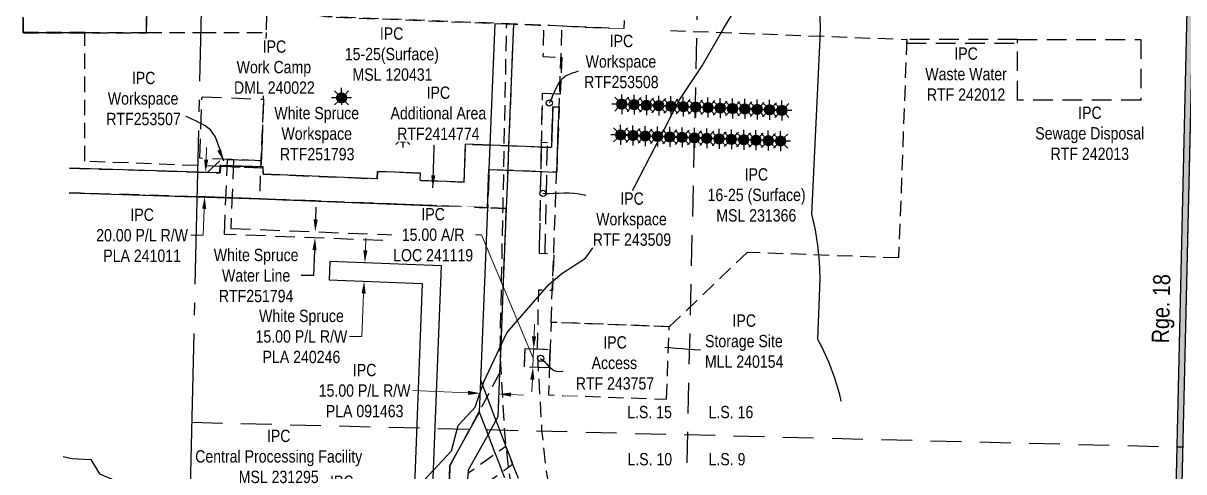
# Model space of a CAD drawing. Extents: x 394472 to 398421, y 6163397 to 6167888.
# Drawn here: x 395442 to 396384, y 6164691 to 6165056 of the extents above; entities that cross this region are included whole.
import ezdxf

# ---------------------------------------------------------------- set-up
doc = ezdxf.new("R2010")
doc.units = 0
doc.header["$LTSCALE"] = 5
doc.header["$PDSIZE"] = 0.5
for name, pattern in [('foc-ACCESSROAD', [3.75, 2.5, -1.25]), ('foc-LSD', [8, 5, -3]), ('foc-QUARTERLINE', [33, 25, -3, 2, -3]), ('foc-TRAV', [1.875, 1.25, -0.625]), ('HIDDEN2', [4.7625, 3.175, -1.5875])]:
    doc.linetypes.add(name, pattern=pattern)
doc.layers.get('Defpoints').update_dxf_attribs({"color": 9})
for name, color, linetype in [('C-AR', 13, 'foc-ACCESSROAD'), ('C-RW', 13, 'Continuous'), ('C-WS', 13, 'foc-ACCESSROAD'), ('C-WS-S', 8, 'Continuous'), ('D-TXT', 6, 'Continuous'), ('F-RW', 190, 'Continuous'), ('L-SEC', 7, 'Continuous'), ('L-SECQ', 8, 'foc-QUARTERLINE'), ('L-SECTION-LSD', 7, 'foc-LSD'), ('P-TEMP-H', 41, 'Continuous'), ('P-TEMP_WORKSPACE', 46, 'Continuous'), ('P-TRAV', 4, 'foc-TRAV'), ('T-EXISTING RTF', 220, 'HIDDEN2'), ('T-EXISTING TFA', 220, 'HIDDEN2'), ('T-EXISTING TFA-T', 220, 'Continuous'), ('WETLAND', 143, 'Continuous')]:
    doc.layers.add(name, color=color, linetype=linetype)
for name, color, linetype, lineweight in [('C-AR-T', 13, 'Continuous', 9), ('C-RW-T', 13, 'Continuous', 9), ('C-WS-T', 13, 'Continuous', 9), ('F-RW-T', 190, 'Continuous', 9)]:
    doc.layers.add(name, color=color, linetype=linetype, lineweight=lineweight)
doc.styles.add('100L', font='ARIALN.TTF', dxfattribs={"height": 11})
doc.styles.add('80CG', font='ARIALN.TTF', dxfattribs={"height": 10})
doc.styles.add('80L', font='ARIALN.TTF', dxfattribs={"height": 10})
doc.dimstyles.new('Compass 5 000', dxfattribs={"dimscale": 5, "dimtxt": 9, "dimasz": 2, "dimexe": 0.2, "dimexo": 0.0625, "dimgap": 0.5, "dimtad": 0, "dimtih": 1, "dimtoh": 1, "dimzin": 0, "dimdsep": 46, "dimtxsty": '80CG', "dimcen": 0.1, "dimse1": 1, "dimse2": 1, "dimclrd": 256, "dimclrt": 256, "dimaunit": 1, "dimadec": 4, "dimazin": 0, "dimtfac": 0.06, "dimtofl": 0, "dimtmove": 0, "dimatfit": 1, "dimfxl": 0.2, "dimtolj": 1, "dimtzin": 0, "dimlwd": -1, "dimarcsym": 0})

# ---------------------------------------------------------------- blocks, each defined once
blk = doc.blocks.new('*D376')
at = {"layer": 'C-AR-T', "transparency": 16777216}
for p, q in [((395792.21, 6164664.14), (395734.36, 6164666.26)), ((395827.2, 6164662.86), (395837.19, 6164662.49))]:
    blk.add_line(p, q, dxfattribs=at)
for points in [[(395792.27, 6164665.8), (395792.15, 6164662.47), (395802.21, 6164663.77)], [(395827.26, 6164664.52), (395827.14, 6164661.19), (395817.21, 6164663.22)]]:
    blk.add_solid(points, dxfattribs=at)
at = {"layer": 'Defpoints', "color": 0, "transparency": 16777216}
for p in [(395802.21, 6164663.77), (395801.63, 6164648.11), (395816.63, 6164647.56)]:
    blk.add_point(p, dxfattribs=at)
at = {"layer": 'C-AR-T', "transparency": 16777216, "insert": (395700.85, 6164666.26), "char_height": 10, "attachment_point": 5, "style": '80CG', "bg_fill": 3, "box_fill_scale": 1.1, "bg_fill_color": 256, "bg_fill_true_color": 13158600, "bg_fill_transparency": 0}
blk.add_mtext('\\A1;IPC\\P15.00 A/R\\PLOC 231931', dxfattribs=at)
blk = doc.blocks.new('*D382')
at = {"layer": 'C-AR-T', "transparency": 16777216}
for p, q in [((395814.33, 6164883.61), (395809.33, 6164883.61)), ((395856.25, 6164783.5), (395814.33, 6164883.61)), ((395856.93, 6164801.02), (395857.32, 6164811.01)), ((395855.95, 6164775.98), (395856.54, 6164791.03)), ((395855.56, 6164765.98), (395855.17, 6164755.99))]:
    blk.add_line(p, q, dxfattribs=at)
for points in [[(395855.27, 6164801.09), (395858.6, 6164800.96), (395856.54, 6164791.03)], [(395853.89, 6164766.05), (395857.22, 6164765.92), (395855.95, 6164775.98)]]:
    blk.add_solid(points, dxfattribs=at)
at = {"layer": 'Defpoints', "color": 0, "transparency": 16777216}
for p in [(395856.54, 6164791.03), (395862.27, 6164790.81), (395861.68, 6164775.75)]:
    blk.add_point(p, dxfattribs=at)
at = {"layer": 'C-AR-T', "transparency": 16777216, "insert": (395775.02, 6164883.61), "char_height": 10, "attachment_point": 5, "style": '80CG', "bg_fill": 3, "box_fill_scale": 1.1, "bg_fill_color": 256, "bg_fill_true_color": 13158600, "bg_fill_transparency": 0}
blk.add_mtext('\\A1;IPC\\P15.00 A/R\\PLOC 241119', dxfattribs=at)
blk = doc.blocks.new('*D387')
at = {"layer": 'C-RW-T', "transparency": 16777216}
for p, q in [((395803.3, 6164755.21), (395758.49, 6164757)), ((395838.25, 6164753.8), (395848.24, 6164753.4))]:
    blk.add_line(p, q, dxfattribs=at)
for points in [[(395803.36, 6164756.87), (395803.23, 6164753.54), (395813.29, 6164754.8)], [(395838.32, 6164755.47), (395838.18, 6164752.14), (395828.26, 6164754.2)]]:
    blk.add_solid(points, dxfattribs=at)
at = {"layer": 'Defpoints', "color": 0, "transparency": 16777216}
for p in [(395815.33, 6164805.66), (395830.3, 6164805.06), (395813.29, 6164754.8)]:
    blk.add_point(p, dxfattribs=at)
at = {"layer": 'C-RW-T', "transparency": 16777216, "insert": (395719.4, 6164757), "char_height": 10, "attachment_point": 5, "style": '80CG', "bg_fill": 3, "box_fill_scale": 1.1, "bg_fill_color": 256, "bg_fill_true_color": 13158600, "bg_fill_transparency": 0}
blk.add_mtext('\\A1;IPC\\P15.00 P/L R/W\\PPLA 091463', dxfattribs=at)
blk = doc.blocks.new('*D392')
at = {"layer": 'Defpoints', "color": 0, "transparency": 16777216}
for p in [(395710.15, 6164861.28), (395709.55, 6164846.29), (395719.01, 6164845.91)]:
    blk.add_point(p, dxfattribs=at)
at = {"layer": 'F-RW-T', "transparency": 16777216}
for p, q in [((395720.02, 6164870.89), (395720.42, 6164880.88)), ((395718.61, 6164835.92), (395717.21, 6164800.98)), ((395717.21, 6164800.98), (395707.21, 6164800.98))]:
    blk.add_line(p, q, dxfattribs=at)
for points in [[(395718.35, 6164870.96), (395721.68, 6164870.82), (395719.62, 6164860.9)], [(395716.95, 6164835.99), (395720.28, 6164835.86), (395719.01, 6164845.91)]]:
    blk.add_solid(points, dxfattribs=at)
at = {"layer": 'F-RW-T', "transparency": 16777216, "insert": (395668.12, 6164800.98), "char_height": 10, "attachment_point": 5, "style": '80CG'}
blk.add_mtext('\\A1;White Spruce\\P15.00 P/L R/W\\PPLA 240246', dxfattribs=at)
blk = doc.blocks.new('GAS')
h = blk.add_hatch(color=255)
h.dxf.hatch_style = 1
edge = h.paths.add_edge_path()
edge.add_arc((0, 0), 0.9, 0, 360)
for p, q in [((-0.81, 0), (-1.62, 0)), ((-0.57, 0.57), (-1.14, 1.14)), ((0, 0.81), (0, 1.62)), ((0.57, 0.57), (1.14, 1.14)), ((1.62, 0), (0.81, 0)), ((-0.57, -0.57), (-1.14, -1.14)), ((0, -0.81), (0, -1.62)), ((1.14, -1.14), (0.57, -0.57))]:
    blk.add_line(p, q)
blk.add_circle((0, 0), 0.8)
blk = doc.blocks.new('*D450')
at = {"layer": 'Defpoints', "color": 0, "transparency": 16777216}
for p in [(395590.38, 6164934.59), (395714.87, 6164929.7), (395714.09, 6164909.8)]:
    blk.add_point(p, dxfattribs=at)
at = {"layer": 'F-RW-T', "transparency": 16777216}
for p, q in [((395590.77, 6164944.58), (395591.16, 6164954.57)), ((395589.21, 6164904.69), (395588.36, 6164883.2)), ((395588.36, 6164883.2), (395578.36, 6164883.2))]:
    blk.add_line(p, q, dxfattribs=at)
for points in [[(395589.11, 6164944.64), (395592.44, 6164944.51), (395590.38, 6164934.59)], [(395587.54, 6164904.75), (395590.87, 6164904.62), (395589.6, 6164914.68)]]:
    blk.add_solid(points, dxfattribs=at)
at = {"layer": 'F-RW-T', "transparency": 16777216, "insert": (395538.82, 6164883.2), "char_height": 10, "attachment_point": 5, "style": '80CG'}
blk.add_mtext('\\A1;IPC^J20.00 P/L R/W^JPLA 241011', dxfattribs=at)
blk = doc.blocks.new('*D472')
at = {"layer": 'Defpoints', "color": 0, "transparency": 16777216}
for p in [(395662.19, 6164886.74), (395662, 6164881.76), (395679.11, 6164881.09)]:
    blk.add_point(p, dxfattribs=at)
at = {"layer": 'T-EXISTING TFA-T', "transparency": 16777216}
for p, q in [((395679.69, 6164896.07), (395680.08, 6164906.06)), ((395678.71, 6164871.09), (395677.9, 6164850.48)), ((395677.9, 6164850.48), (395667.9, 6164850.48))]:
    blk.add_line(p, q, dxfattribs=at)
for points in [[(395678.03, 6164896.13), (395681.36, 6164896), (395679.3, 6164886.07)], [(395677.05, 6164871.16), (395680.38, 6164871.03), (395679.11, 6164881.09)]]:
    blk.add_solid(points, dxfattribs=at)
at = {"layer": 'T-EXISTING TFA-T', "transparency": 16777216, "insert": (395631.35, 6164850.48), "char_height": 10, "attachment_point": 5, "style": '80CG'}
blk.add_mtext('\\A1;White Spruce\\PWater Line\\PRTF251794', dxfattribs=at)

msp = doc.modelspace()

# ---------------------------------------------------------------- hatches: boundary and pattern name
at = {"layer": 'P-TEMP-H'}
h = msp.add_hatch(color=256, dxfattribs=at)
h.dxf.hatch_style = 1
h.paths.add_polyline_path([(396392.911, 6165113.243), (396387.914, 6165113.368), (396387.914, 6165113.358), (396369.38, 6164309.332), (396374.377, 6164309.208)])

# ---------------------------------------------------------------- linework, layer by layer
at = {"layer": 'C-AR', "flags": 128}
for points in [[(395879.444, 6165027.798), (395878.241, 6164997.834), (395863.575, 6164998.423), (395862.716, 6164954.916), (395862.322, 6164934.927), (395861.012, 6164868.554), (395873.044, 6164868.317), (395871.842, 6164838.345), (395860.42, 6164838.572), (395859.442, 6164789.044), (395863.062, 6164725.474), (395866.22, 6164696.556), (395867.848, 6164685.158), (395874.406, 6164639.237), (395880.497, 6164596.594), (395885.205, 6164570.507), (395887.179, 6164559.567), (395888.138, 6164555.387), (395890.795, 6164543.805), (395897.946, 6164524.452), (395903.156, 6164513.51), (395906.767, 6164515.229), (395911.861, 6164504.53), (395937.767, 6164464.874), (395949.333, 6164448.469), (395946.065, 6164446.165), (395999.877, 6164369.835), (396038.6, 6164317.535), (396211.042, 6164084.675), (396214.618, 6164080.257), (396221.103, 6164073.481), (396223.145, 6164071.82), (396256.341, 6164054.056), (396260.705, 6164052.862), (396270.491, 6164051.358), (396277.698, 6164050.901), (396368.422, 6164050.874), (396367.74, 6164021.614), (396367.723, 6164020.885), (396276.75, 6164020.912), (396267.258, 6164021.514), (396257.353, 6164023.036), (396254.449, 6164023.483), (396252.25, 6164024.085), (396221.073, 6164024.218), (396200.729, 6164051.397), (396199.278, 6164052.913), (395932.493, 6164413.371), (395922.549, 6164427.475), (395856.249, 6164517.046), (395857.554, 6164554.868), (395857.243, 6164556.591), (395856.823, 6164558.916), (395854.516, 6164571.703), (395852.04, 6164585.486), (395850.887, 6164591.809), (395850.163, 6164596.882), (395847.596, 6164614.855), (395844.123, 6164639.173), (395842.808, 6164648.378), (395840.03, 6164667.826), (395837.447, 6164685.918), (395836.463, 6164692.807), (395835.982, 6164697.212), (395834.537, 6164710.334), (395833.166, 6164722.992), (395829.555, 6164786.419), (395829.437, 6164788.486), (395831.739, 6164905.102), (395832.351, 6164936.096), (395832.745, 6164956.084), (395834.696, 6165054.961), (395840.188, 6165054.747), (395848.333, 6165054.434), (395860.328, 6165053.961), (395864.667, 6165053.78), (395864.167, 6165028.411), (395879.444, 6165027.798)], [(395869.935, 6164790.47), (395869.334, 6164775.482), (395860.201, 6164775.848), (395849.193, 6164776.29), (395849.795, 6164791.278), (395859.489, 6164790.889), (395869.935, 6164790.47)], [(395814.419, 6164586.63), (395817.872, 6164681.691), (395839.494, 6164697.197), (395833.971, 6164711.694), (395803.149, 6164689.592), (395799.423, 6164587.007)]]:
    msp.add_lwpolyline(points, close=True, dxfattribs=at)
at = {"layer": 'C-RW'}
for points in [[(395784.025, 6164527.045), (395788.599, 6164696.183), (395812.676, 6164739.589), (395813.695, 6164764.982), (395819.337, 6164905.584), (395819.538, 6164910.581), (395820.58, 6164936.555), (395821.382, 6164956.528), (395825.346, 6165055.327), (395834.696, 6165054.961), (395840.188, 6165054.747), (395836.3, 6164955.946), (395835.513, 6164935.972), (395834.296, 6164905.003), (395831.898, 6164845.088), (395829.555, 6164786.419), (395828.945, 6164771.155), (395827.531, 6164735.741), (395825.937, 6164732.867), (395819.596, 6164721.436), (395803.464, 6164692.355), (395803.259, 6164686.771)], [(395479.49, 6164917.799), (395634.215, 6164912.859), (395819.014, 6164905.613), (395819.99, 6164930.546), (395820.226, 6164936.551), (395875.301, 6164934.416), (395876.232, 6164959.401), (395877.274, 6164987.368), (395872.28, 6164987.554), (395871.051, 6164954.59), (395801.024, 6164957.322), (395799.812, 6164926.374)], [(395799.812, 6164926.374), (395764.568, 6164927.756), (395764.803, 6164933.749), (395729.842, 6164935.12), (395729.607, 6164929.127), (395636.964, 6164932.759), (395637.198, 6164938.753), (395602.228, 6164939.884), (395601.994, 6164933.891), (395479.943, 6164937.787)], [(395833.093, 6164686.026), (395831.135, 6164691.216), (395830.378, 6164693.224), (395826.215, 6164704.263), (395825.639, 6164705.74), (395824.894, 6164707.674), (395819.596, 6164721.436), (395812.676, 6164739.589), (395813.695, 6164764.982), (395818.826, 6164751.521), (395825.937, 6164732.867), (395827.276, 6164729.354), (395833.26, 6164713.654), (395834, 6164711.715), (395834.531, 6164710.332), (395838.771, 6164699.196), (395839.523, 6164697.224), (395843.894, 6164685.757)]]:
    msp.add_lwpolyline(points, dxfattribs=at)
at = {"layer": 'C-WS', "flags": 128}
for points in [[(395698.153, 6165260.236), (396105.665, 6165243.92), (396099.705, 6165094.24), (395961.858, 6165099.712), (395931.875, 6165100.874), (395929.924, 6165050.947), (395869.918, 6165053.666), (395690.036, 6165060.72), (395693.056, 6165130.572)], [(395840.195, 6165054.742), (395834.292, 6164905.003), (395819.337, 6164905.584), (395634.276, 6164912.805), (395640.378, 6165068.59), (395690.094, 6165060.665), (395825.346, 6165055.327), (395840.195, 6165054.742)], [(395964.441, 6164749.97), (395966.641, 6164808.908), (395870.756, 6164812.487), (395868.532, 6164753.55)]]:
    msp.add_lwpolyline(points, close=True, dxfattribs=at)
at = {"layer": 'C-WS'}
for points in [[(395542.317, 6165047.745), (395442.309, 6165047.773), (395442.321, 6165093.801), (395442.324, 6165108.834), (395442.33, 6165137.015), (395442.333, 6165147.715), (395542.303, 6165147.723), (395542.305, 6165134.502), (395542.31, 6165099.408), (395542.312, 6165084.223), (395542.317, 6165047.745)], [(395542.317, 6165047.745), (395542.31, 6165097.228), (395442.346, 6165097.256), (395442.353, 6165047.773)], [(395542.294, 6165084.223), (395542.279, 6165047.847), (395586.366, 6165047.837), (395639.548, 6165047.822), (395635.48, 6164943.771), (395635.246, 6164937.784), (395602.196, 6164939.07), (395583.848, 6164939.787), (395492.305, 6164943.353), (395492.312, 6165047.839), (395442.316, 6165047.836), (395442.317, 6165092.812), (395542.3, 6165092.818), (395542.294, 6165084.223)], [(395870.756, 6164812.487), (395879.73, 6165053.233), (395929.906, 6165050.938), (396159.417, 6165042.37), (396152.786, 6164864.757), (396030.021, 6164869.34), (395966.641, 6164808.908)]]:
    msp.add_lwpolyline(points, close=True, dxfattribs=at)
for points in [[(395479.49, 6164917.799), (395634.215, 6164912.859), (395834.134, 6164905.02), (395828.944, 6164771.165), (395812.549, 6164740.56), (395788.599, 6164696.183)], [(395788.599, 6164696.183), (395784.751, 6164547.024), (395574.888, 6164555.178), (395471.361, 6164559.22)]]:
    msp.add_lwpolyline(points, dxfattribs=at)
at = {"layer": 'Defpoints'}
msp.add_line((395634.276, 6164912.804), (395583.265, 6164914.795), dxfattribs=at)
at = {"layer": 'F-RW', "flags": 128}
msp.add_lwpolyline([(396370.35, 6164133.521), (396255.84, 6164288.207), (396048.846, 6164403.5), (395765.078, 6164413.476), (395775.018, 6164686.061), (395781.736, 6164858.401), (395691.194, 6164862.039), (395690.592, 6164847.056), (395766.17, 6164844.02), (395760.034, 6164686.627), (395749.547, 6164399.018), (396044.707, 6164388.642), (396245.715, 6164276.683), (396369.78, 6164109.089)], dxfattribs=at)
at = {"layer": 'L-SEC'}
msp.add_line((396374.446, 6164309.206), (396392.911, 6165113.243), dxfattribs=at)
at = {"layer": 'L-SECQ'}
msp.add_line((395588.358, 6165133.345), (395570.319, 6164359.191), dxfattribs=at)
at = {"layer": 'L-SECTION-LSD'}
for p, q in [((395990.634, 6165123.294), (395972.033, 6164319.208)), ((395578.989, 6164731.277), (396383.679, 6164711.225))]:
    msp.add_line(p, q, dxfattribs=at)
at = {"layer": 'P-TRAV', "flags": 128}
msp.add_lwpolyline([(395637.157, 6164937.703), (395602.196, 6164939.067)], dxfattribs=at)
at = {"layer": 'T-EXISTING RTF', "flags": 128}
for points in [[(395877.666, 6164997.924), (395863.575, 6164998.422), (395862.716, 6164954.915), (395871.051, 6164954.59), (395872.28, 6164987.554), (395877.274, 6164987.368)], [(395635.294, 6164938.807), (395602.303, 6164939.875), (395602.069, 6164933.884), (395591.61, 6164934.218), (395602.972, 6164944.872), (395635.491, 6164943.823)]]:
    msp.add_lwpolyline(points, close=True, dxfattribs=at)
msp.add_lwpolyline([(395479.943, 6164937.787), (395601.994, 6164933.891), (395602.228, 6164939.884), (395637.198, 6164938.753), (395636.964, 6164932.759), (395729.607, 6164929.127), (395729.842, 6164935.12), (395764.803, 6164933.749), (395764.568, 6164927.756), (395800.155, 6164926.361), (395801.397, 6164957.307), (395871.051, 6164954.59), (395872.28, 6164987.554), (395877.274, 6164987.368), (395876.232, 6164959.401), (395875.301, 6164934.416), (395820.58, 6164936.551), (395820.339, 6164930.558), (395819.338, 6164905.6), (395634.215, 6164912.859), (395479.49, 6164917.799)], dxfattribs=at)
at = {"layer": 'T-EXISTING TFA'}
for points in [[(396159.305, 6165039.371), (396249.328, 6165039.371), (396249.328, 6165042.37), (396159.417, 6165042.37)], [(396249.328, 6164992.888), (396249.328, 6165042.37), (396349.291, 6165042.37), (396349.291, 6164992.888), (396249.328, 6164992.888)], [(395635.489, 6164943.781), (395585.547, 6164945.729), (395587.495, 6164995.67), (395637.437, 6164993.723), (395635.489, 6164943.781)], [(395866.009, 6164868.455), (395867.784, 6164958.403), (395862.787, 6164958.502), (395861.012, 6164868.554)], [(395608.021, 6164944.852), (395613.015, 6164944.657), (395610.836, 6164888.765), (395781.928, 6164882.035), (395781.747, 6164877.06), (395605.647, 6164883.966), (395608.021, 6164944.852)], [(395849.197, 6164776.286), (395849.787, 6164791.335), (395869.764, 6164790.553), (395869.174, 6164775.503)]]:
    msp.add_lwpolyline(points, close=True, dxfattribs=at)
at = {"layer": 'WETLAND'}
for points in [[(395745.846, 6164660.777), (395789.95, 6164708.094), (395795.208, 6164728.54), (395809.228, 6164743.436), (395816.238, 6164764.174), (395834.931, 6164803.897), (395869.007, 6164843.259), (395879.481, 6164852.075), (395898.605, 6164864.65), (395934.531, 6164915.179), (395974.838, 6164993.165), (395993.239, 6165020.913), (396010.472, 6165050.705), (396026.244, 6165077.285)], [(396088.703, 6165065.667), (396089.131, 6165052.587), (396088.9, 6165042.972), (396082.033, 6164900.297), (396084.965, 6164887.724), (396087.097, 6164874.811), (396088.379, 6164861.787), (396088.808, 6164848.706), (396088.633, 6164840.349), (396086.897, 6164798.856), (396090.672, 6164791.656), (396096.073, 6164779.735), (396100.683, 6164767.486), (396104.482, 6164754.962), (396106.031, 6164748.321)], [(395474.629, 6164703.372), (395481.881, 6164701.792), (395497.207, 6164701.167), (395504.313, 6164689.369), (395538.133, 6164675.22), (395558.839, 6164660.725), (395577.115, 6164641.84), (395595.075, 6164616.897), (395603.11, 6164589.56), (395605.428, 6164563.407), (395603.598, 6164554.256), (395601.667, 6164540.777), (395566.181, 6164532.735), (395546.001, 6164527.702), (395540.112, 6164520.547), (395529.67, 6164511.925), (395525.753, 6164508.981), (395508.808, 6164512.552), (395498.711, 6164519.909), (395488.153, 6164531.759), (395473.164, 6164559.266), (395471.477, 6164564.306)]]:
    msp.add_lwpolyline(points, dxfattribs=at)

# ---------------------------------------------------------------- block references
at = {"layer": 'C-WS-S', "xscale": 4.998209999999948, "yscale": 4.998209999999948, "zscale": 4.998209999999948}
for p in [(395700.674, 6164994.862), (395698.75, 6164965.795)]:
    msp.add_blockref('GAS', p, dxfattribs=at)
at = {"layer": 'C-WS-S', "color": 2, "xscale": 4.998209999999953, "yscale": 4.998209999999953, "zscale": 4.998209999999953}
for p in [(395750.651, 6164992.779), (395750.438, 6164962.724)]:
    msp.add_blockref('GAS', p, dxfattribs=at)
at = {"layer": 'C-WS-S', "color": 5, "xscale": 5, "yscale": 5, "zscale": 5}
for p in [(395928.065, 6164989.776), (395938.071, 6164989.315), (395948.078, 6164988.854), (395958.088, 6164988.505), (395968.032, 6164988.045), (395978.041, 6164987.696), (395988.051, 6164987.346), (395998.06, 6164986.997), (396008.067, 6164986.536), (396018.013, 6164986.188), (396028.023, 6164985.838), (396038.032, 6164985.489), (396048.042, 6164985.14), (396058.049, 6164984.679), (395927.217, 6164964.746), (395937.223, 6164964.285), (395947.104, 6164963.827), (395957.114, 6164963.477), (395967.06, 6164963.129), (395977.07, 6164962.779), (395987.077, 6164962.319), (395997.086, 6164961.969), (396007.093, 6164961.508), (396017.04, 6164961.16), (396027.05, 6164960.811), (396037.059, 6164960.461), (396047.069, 6164960.112), (396057.078, 6164959.763)]:
    msp.add_blockref('GAS', p, dxfattribs=at)

# ---------------------------------------------------------------- texts
at = {"layer": 'C-WS-T', "attachment_point": 1, "style": '80L'}
for s, width, insert, char_height in [('\\pi30.721;IPC\\P\\pi0.66367;16-25 (Surface)\\P\\pi7.7109;MSL 231366', 78.96596, (395997.102, 6164937.686), 9.99633), ('\\pi29.883;IPC\\P\\pi7.6239;Storage Site\\P\\pi7.5011;MLL 240154', 77.30297, (395988.089, 6164818.93), 10.0036)]:
    msp.add_mtext_dynamic_manual_height_columns(s, width=width, gutter_width=50, heights=[0], dxfattribs=dict(at, insert=insert, char_height=char_height))
at = {"layer": 'D-TXT', "color": 3, "insert": (396358.137, 6164795.676), "char_height": 13.995, "attachment_point": 1, "rotation": 88.684457, "style": '80L'}
msp.add_mtext_dynamic_manual_height_columns('Rge. 18', width=73.75526, gutter_width=47.5, heights=[0], dxfattribs=at)
at = {"layer": 'T-EXISTING TFA-T', "insert": (396207.554, 6165014.102), "char_height": 9.9964, "attachment_point": 5, "style": '80CG'}
msp.add_mtext('\\A1;IPC\\PWaste Water\\PRTF 242012', dxfattribs=at)
at = {"layer": 'T-EXISTING TFA-T', "insert": (396263.41, 6164987.73), "char_height": 10, "attachment_point": 1, "style": '100L'}
msp.add_mtext_dynamic_manual_height_columns('\\pi35.122;IPC\\P\\pi0.30921;Sewage Disposal\\P\\pi12.761;RTF 242013', width=87.77394, gutter_width=55, heights=[0], dxfattribs=at)

# ---------------------------------------------------------------- dimensions: what is measured, and where the dimension line sits
at = {"layer": 'T-EXISTING TFA-T'}
dim = msp.add_linear_dim(base=(395679.105, 6164881.086), p1=(395662.192, 6164886.745), p2=(395661.997, 6164881.756), angle=267.754182, text='White Spruce\\PWater Line\\PRTF251794', dimstyle='Compass 5 000', dxfattribs=at)
dim.commit()
dim.dimension.update_dxf_attribs({"geometry": '*D472', "text_midpoint": (395631.35, 6164850.475), "dimtype": 161})

# ---------------------------------------------------------------- leaders
at = {"layer": 'C-WS-T', "path_type": 1}
msp.add_leader([(395952.556, 6164793.112), (395991.995, 6164790.025)], dimstyle='Compass 5 000', override={"dimasz": 1, "dimldrblk": 'DotBlank'}, dxfattribs=at)
at = {"layer": 'T-EXISTING TFA-T', "path_type": 1}
for points, override in [([(395774.776, 6164921.85), (395775.933, 6164956.531)], {"dimgap": 0.5, "dimtad": 0}), ([(395864.113, 6164917.305), (395897.702, 6164916.019), (395912.092, 6164910.067)], {"dimasz": 1, "dimldrblk": 'DotBlank'}), ([(395862.253, 6164783.193), (395875.193, 6164772.836), (395885.24, 6164773.237)], {"dimasz": 1, "dimldrblk": 'DotBlank'})]:
    msp.add_leader(points, dimstyle='Compass 5 000', override=override, dxfattribs=at)

# ---------------------------------------------------------------- next in the draw order: texts
at = {"layer": 'C-WS-T', "insert": (395612.918, 6165041.513), "char_height": 9.9964, "attachment_point": 1, "style": '80L', "bg_fill": 3, "box_fill_scale": 1.15, "bg_fill_color": 256, "bg_fill_true_color": 256, "bg_fill_transparency": 0}
msp.add_mtext_dynamic_manual_height_columns('\\pi23.781;IPC\\P\\pi2.6358;Work Camp\\P\\pi0.49129;DML 240022', width=65.08636, gutter_width=50, heights=[0], dxfattribs=at)
at = {"layer": 'L-SECTION-LSD', "char_height": 9.9964, "attachment_point": 1, "style": '100L', "bg_fill": 3, "box_fill_scale": 1.5, "bg_fill_color": 256, "bg_fill_transparency": 0}
for s, width, insert in [('\\pi1.8584;L.S. 15', 36.85945, (395930.644, 6164744.574)), ('L.S. 16', 36.94144, (395998.579, 6164744.574)), ('\\pi2.0417;L.S. 10', 36.95405, (395930.644, 6164706.303)), ('L.S. 9', 30.52728, (395998.579, 6164706.303))]:
    msp.add_mtext_dynamic_manual_height_columns(s, width=width, gutter_width=55, heights=[0], dxfattribs=dict(at, insert=insert))
at = {"layer": 'T-EXISTING TFA-T', "insert": (395503.837, 6165016.019), "char_height": 9.9964, "attachment_point": 1, "style": '80L', "bg_fill": 2}
msp.add_mtext_dynamic_manual_height_columns('\\pi26.676;IPC\\P\\pi7.1265;Workspace\\P\\pi5.9162;RTF253507', width=70.8766, gutter_width=50, heights=[0], dxfattribs=at)
at = {"layer": 'T-EXISTING TFA-T', "bg_fill": 3, "box_fill_scale": 1.15, "bg_fill_color": 256, "bg_fill_true_color": 256, "bg_fill_transparency": 0}
for s, width, gutter_width, insert, char_height, attachment_point, style in [('IPC\\PAdditional Area\\PRTF2414774', 77.31748, 49.982, (395779.27, 6164982.395), 10, 5, '80CG'), ('\\pi1.3953;White Spruce\\P\\pi7.1265;Workspace\\P\\pi5.9162;RTF251793', 70.8766, 50, (395644.769, 6164987.456), 9.9964, 1, '80L')]:
    msp.add_mtext_dynamic_manual_height_columns(s, width=width, gutter_width=gutter_width, heights=[0], dxfattribs=dict(at, insert=insert, char_height=char_height, attachment_point=attachment_point, style=style))

# ---------------------------------------------------------------- next in the draw order: dimensions: what is measured, and where the dimension line sits
at = {"layer": 'C-AR-T', "color": 5}
dim = msp.add_linear_dim(base=(395856.541, 6164791.03), p1=(395861.675, 6164775.751), p2=(395862.265, 6164790.806), angle=87.75576, text='IPC\\P15.00 A/R\\PLOC 241119', dimstyle='Compass 5 000', override={"dimtmove": 1, "dimtfill": 1}, dxfattribs=at)
dim.commit()
dim.dimension.update_dxf_attribs({"geometry": '*D382', "text_midpoint": (395806.833, 6164883.609), "dimtype": 161})
at = {"layer": 'C-AR-T'}
dim = msp.add_linear_dim(base=(395802.206, 6164663.771), p1=(395816.632, 6164647.557), p2=(395801.633, 6164648.106), angle=177.902532, text='IPC\\P15.00 A/R\\PLOC 231931', dimstyle='Compass 5 000', override={"dimtfill": 1}, dxfattribs=at)
dim.commit()
dim.dimension.update_dxf_attribs({"geometry": '*D376', "text_midpoint": (395700.845, 6164666.256), "dimtype": 161})

# ---------------------------------------------------------------- next in the draw order: linework, layer by layer
at = {"layer": 'P-TEMP_WORKSPACE', "flags": 128}
msp.add_lwpolyline([(395877.54, 6165457.141), (395882.623, 6165461.942), (396384.011, 6165459.108), (396395.789, 6165447.03), (396387.914, 6165113.358), (396363.423, 6164050.875), (396368.422, 6164050.874), (396392.911, 6165113.243), (396400.835, 6165449.014), (396386.13, 6165464.094), (395880.648, 6165466.951), (395870.311, 6165457.188)], close=True, dxfattribs=at)

# ---------------------------------------------------------------- next in the draw order: texts
at = {"layer": 'C-WS-T', "insert": (395706.879, 6165052.098), "char_height": 9.99633, "attachment_point": 1, "style": '80L'}
msp.add_mtext_dynamic_manual_height_columns('\\pi24.909;IPC\\P\\pi-3.5559;15-25(Surface)\\P\\pi2.6867;MSL 120431', width=67.34241, gutter_width=50, heights=[0], dxfattribs=at)

# ---------------------------------------------------------------- next in the draw order: dimensions: what is measured, and where the dimension line sits
at = {"layer": 'C-RW-T'}
dim = msp.add_linear_dim(base=(395813.287, 6164754.805), p1=(395830.3, 6164805.064), p2=(395815.328, 6164805.665), angle=177.702142, text='IPC\\P15.00 P/L R/W\\PPLA 091463', dimstyle='Compass 5 000', override={"dimtfill": 1}, dxfattribs=at)
dim.commit()
dim.dimension.update_dxf_attribs({"geometry": '*D387', "text_midpoint": (395719.405, 6164757.004), "dimtype": 161})
at = {"layer": 'F-RW-T', "color": 2}
dim = msp.add_linear_dim(base=(395590.379, 6164934.586), p1=(395714.094, 6164909.799), p2=(395714.875, 6164929.704), angle=87.754532, text='IPC^J20.00 P/L R/W^JPLA 241011', dimstyle='Compass 5 000', dxfattribs=at)
dim.commit()
dim.dimension.update_dxf_attribs({"geometry": '*D450', "text_midpoint": (395538.824, 6164883.202), "dimtype": 161})

# ---------------------------------------------------------------- next in the draw order: leaders
at = {"layer": 'T-EXISTING TFA-T', "path_type": 1}
msp.add_leader([(395605.249, 6164943.317), (395594.235, 6164968.806), (395574.526, 6164979.812)], dimstyle='Compass 5 000', override={"dimgap": 0.5, "dimtad": 0}, dxfattribs=at)

# ---------------------------------------------------------------- next in the draw order: texts
at = {"layer": 'C-WS-T', "insert": (395649.678, 6164703.514), "char_height": 9.99642, "width": 135.56305, "attachment_point": 5, "style": '80CG'}
msp.add_mtext('\\A1;IPC\\PCentral Processing Facility\\PMSL 231295', dxfattribs=at)
at = {"layer": 'T-EXISTING TFA-T', "attachment_point": 1, "bg_fill": 2}
for s, width, gutter_width, insert, char_height, style in [('\\pi26.676;IPC\\P\\pi7.1265;Workspace\\P\\pi5.9026;RTF253508', 70.8766, 50, (395891.645, 6165046.059), 9.9964, '80L'), ('\\pi27.356;IPC\\P\\pi17.877;Access\\P\\pi4.9954;RTF 243757', 72.24188, 55, (395885.747, 6164801.218), 10, '100L')]:
    msp.add_mtext_dynamic_manual_height_columns(s, width=width, gutter_width=gutter_width, heights=[0], dxfattribs=dict(at, insert=insert, char_height=char_height, style=style))
at = {"layer": 'T-EXISTING TFA-T', "insert": (395900.568, 6164918.034), "char_height": 10, "attachment_point": 1, "style": '100L', "bg_fill": 3, "box_fill_scale": 1.15, "bg_fill_color": 256, "bg_fill_true_color": 256, "bg_fill_transparency": 0}
msp.add_mtext_dynamic_manual_height_columns('\\pi26.343;IPC\\P\\pi6.786;Workspace\\P\\pi3.9688;RTF 243509', width=70.21596, gutter_width=55, heights=[0], dxfattribs=at)

# ---------------------------------------------------------------- next in the draw order: dimensions: what is measured, and where the dimension line sits
at = {"layer": 'F-RW-T', "color": 5}
dim = msp.add_linear_dim(base=(395719.015, 6164845.914), p1=(395710.147, 6164861.277), p2=(395709.545, 6164846.295), angle=267.699306, text='White Spruce\\P15.00 P/L R/W\\PPLA 240246', dimstyle='Compass 5 000', dxfattribs=at)
dim.commit()
dim.dimension.update_dxf_attribs({"geometry": '*D392', "text_midpoint": (395668.123, 6164800.976), "dimtype": 161})

# ---------------------------------------------------------------- next in the draw order: leaders
at = {"layer": 'T-EXISTING TFA-T', "path_type": 1}
msp.add_leader([(395869.357, 6164990.739), (395882.517, 6165012.68), (395893.02, 6165016.693)], dimstyle='Compass 5 000', override={"dimasz": 1, "dimldrblk": 'DotBlank'}, dxfattribs=at)

doc.saveas('drawing.dxf')
